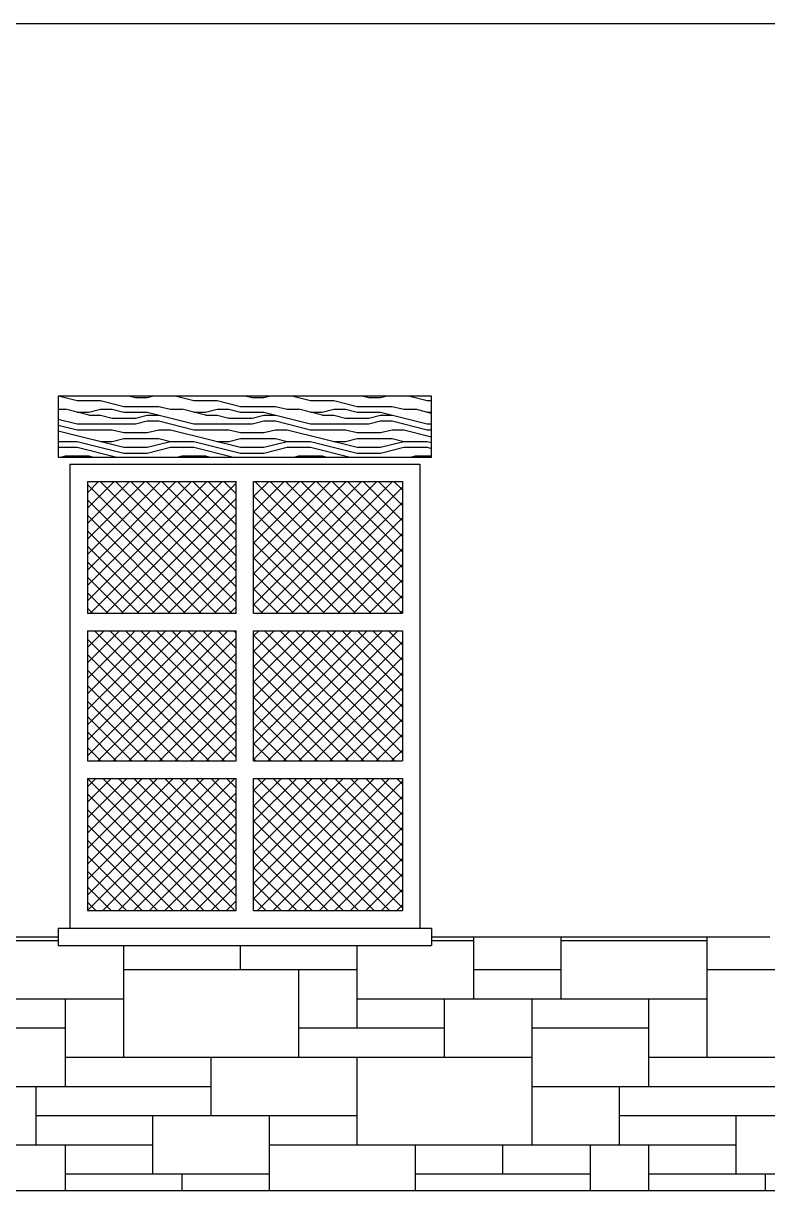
# Model space of a CAD drawing. Extents: x 33.7 to 63.4, y -76.7 to 11.5.
# Drawn here: x 40.747 to 43.299, y -1.21 to 2.79 of the extents above; entities that cross this region are included whole.
import ezdxf

# ---------------------------------------------------------------- set-up
doc = ezdxf.new("R2010")
doc.units = 0
doc.header["$LTSCALE"] = 0.375
doc.layers.get('0').update_dxf_attribs({"linetype": 'CONTINUOUS'})
for name, color, linetype in [('AUX', 7, 'CONTINUOUS'), ('MUROS', 3, 'CONTINUOUS'), ('TRAMAS', 252, 'CONTINUOUS')]:
    doc.layers.add(name, color=color, linetype=linetype)

# ---------------------------------------------------------------- blocks, each defined once
blk = doc.blocks.new('*X34')
at = {"color": 0}
for p, q in [((150.3078, 136.2541), (150.7173, 136.6635)), ((150.3078, 136.3071), (150.6643, 136.6635)), ((150.3078, 136.3601), (150.6112, 136.6635)), ((150.3078, 136.4132), (150.5582, 136.6635)), ((150.3078, 136.4662), (150.5052, 136.6635)), ((150.3078, 136.5192), (150.4521, 136.6635)), ((150.3078, 136.5723), (150.3991, 136.6635)), ((150.3078, 136.6253), (150.3461, 136.6635)), ((150.7495, 136.2121), (150.3078, 136.6538)), ((150.3189, 136.2121), (150.7703, 136.6635)), ((150.8025, 136.2121), (150.3511, 136.6635)), ((150.3719, 136.2121), (150.8178, 136.658)), ((150.8178, 136.2499), (150.4041, 136.6635)), ((150.8178, 136.3029), (150.4572, 136.6635)), ((150.8178, 136.3559), (150.5102, 136.6635)), ((150.8178, 136.409), (150.5632, 136.6635)), ((150.8178, 136.462), (150.6163, 136.6635)), ((150.8178, 136.515), (150.6693, 136.6635)), ((150.8178, 136.5681), (150.7223, 136.6635)), ((150.8178, 136.6211), (150.7754, 136.6635)), ((150.8778, 136.2407), (151.3006, 136.6635)), ((150.8778, 136.2937), (151.2476, 136.6635)), ((150.8778, 136.3468), (151.1946, 136.6635)), ((150.8778, 136.3998), (151.1415, 136.6635)), ((150.8778, 136.4528), (151.0885, 136.6635)), ((150.8778, 136.5059), (151.0355, 136.6635)), ((150.8778, 136.5589), (150.9824, 136.6635)), ((150.8778, 136.6119), (150.9294, 136.6635)), ((151.3328, 136.2121), (150.8814, 136.6635)), ((150.9023, 136.2121), (151.3537, 136.6635)), ((151.3859, 136.2121), (150.9345, 136.6635)), ((150.9553, 136.2121), (151.3878, 136.6446)), ((151.3878, 136.2632), (150.9875, 136.6635)), ((151.3878, 136.3163), (151.0405, 136.6635)), ((151.3878, 136.3693), (151.0936, 136.6635)), ((151.3878, 136.4223), (151.1466, 136.6635)), ((151.3878, 136.4754), (151.1996, 136.6635)), ((151.3878, 136.5284), (151.2527, 136.6635)), ((151.3878, 136.5814), (151.3057, 136.6635)), ((151.3878, 136.6345), (151.3587, 136.6635)), ((150.6964, 136.2121), (150.3078, 136.6008)), ((150.425, 136.2121), (150.8178, 136.605)), ((151.2798, 136.2121), (150.8778, 136.6141)), ((151.2268, 136.2121), (150.8778, 136.5611)), ((151.0083, 136.2121), (151.3878, 136.5916)), ((150.6434, 136.2121), (150.3078, 136.5477)), ((150.478, 136.2121), (150.8178, 136.5519)), ((151.0614, 136.2121), (151.3878, 136.5386)), ((150.5904, 136.2121), (150.3078, 136.4947)), ((150.531, 136.2121), (150.8178, 136.4989)), ((151.1737, 136.2121), (150.8778, 136.5081)), ((151.1144, 136.2121), (151.3878, 136.4855)), ((150.5373, 136.2121), (150.3078, 136.4417)), ((150.5841, 136.2121), (150.8178, 136.4459)), ((151.1207, 136.2121), (150.8778, 136.455)), ((151.0677, 136.2121), (150.8778, 136.402)), ((151.1674, 136.2121), (151.3878, 136.4325)), ((150.4843, 136.2121), (150.3078, 136.3886)), ((150.6371, 136.2121), (150.8178, 136.3928)), ((151.2205, 136.2121), (151.3878, 136.3795)), ((150.4313, 136.2121), (150.3078, 136.3356)), ((150.6901, 136.2121), (150.8178, 136.3398)), ((151.0146, 136.2121), (150.8778, 136.349)), ((151.2735, 136.2121), (151.3878, 136.3264)), ((150.3782, 136.2121), (150.3078, 136.2826)), ((150.7432, 136.2121), (150.8178, 136.2868)), ((150.9616, 136.2121), (150.8778, 136.2959)), ((150.9086, 136.2121), (150.8778, 136.2429)), ((151.3265, 136.2121), (151.3878, 136.2734)), ((150.3252, 136.2121), (150.3078, 136.2295)), ((150.7962, 136.2121), (150.8178, 136.2337)), ((151.3796, 136.2121), (151.3878, 136.2204)), ((150.3078, 135.7237), (150.7362, 136.1521)), ((150.3078, 135.7768), (150.6832, 136.1521)), ((150.3078, 135.8298), (150.6301, 136.1521)), ((150.3078, 135.8828), (150.5771, 136.1521)), ((150.3078, 135.9359), (150.5241, 136.1521)), ((150.3078, 135.9889), (150.471, 136.1521)), ((150.3078, 136.0419), (150.418, 136.1521)), ((150.3078, 136.095), (150.365, 136.1521)), ((150.3078, 136.148), (150.3119, 136.1521)), ((150.7251, 135.7061), (150.3078, 136.1235)), ((150.7782, 135.7061), (150.3322, 136.1521)), ((150.3433, 135.7061), (150.7892, 136.1521)), ((150.8178, 135.7195), (150.3852, 136.1521)), ((150.3963, 135.7061), (150.8178, 136.1277)), ((150.8178, 135.7726), (150.4382, 136.1521)), ((150.8178, 135.8256), (150.4913, 136.1521)), ((150.8178, 135.8786), (150.5443, 136.1521)), ((150.8178, 135.9317), (150.5973, 136.1521)), ((150.8178, 135.9847), (150.6504, 136.1521)), ((150.8178, 136.0377), (150.7034, 136.1521)), ((150.8178, 136.0908), (150.7564, 136.1521)), ((150.8178, 136.1438), (150.8095, 136.1521)), ((150.8778, 135.9755), (151.0544, 136.1521)), ((150.8778, 136.0286), (151.0014, 136.1521)), ((150.8778, 136.0816), (150.9483, 136.1521)), ((150.8778, 136.1346), (150.8953, 136.1521)), ((150.8778, 135.9225), (151.1074, 136.1521)), ((150.8778, 135.8695), (151.1605, 136.1521)), ((150.8778, 135.8164), (151.2135, 136.1521)), ((150.8778, 135.7634), (151.2665, 136.1521)), ((150.8778, 135.7104), (151.3196, 136.1521)), ((151.3085, 135.7061), (150.8778, 136.1368)), ((151.3615, 135.7061), (150.9155, 136.1521)), ((150.9266, 135.7061), (151.3726, 136.1521)), ((151.3878, 135.7329), (150.9686, 136.1521)), ((151.3878, 135.7859), (151.0216, 136.1521)), ((151.3878, 135.839), (151.0746, 136.1521)), ((151.3878, 135.892), (151.1277, 136.1521)), ((151.3878, 135.945), (151.1807, 136.1521)), ((151.3878, 135.9981), (151.2337, 136.1521)), ((151.3878, 136.0511), (151.2868, 136.1521)), ((151.3878, 136.1041), (151.3398, 136.1521)), ((151.2555, 135.7061), (150.8778, 136.0838)), ((150.9797, 135.7061), (151.3878, 136.1143)), ((150.6721, 135.7061), (150.3078, 136.0704)), ((150.4493, 135.7061), (150.8178, 136.0746)), ((151.0327, 135.7061), (151.3878, 136.0613)), ((150.6191, 135.7061), (150.3078, 136.0174)), ((150.5024, 135.7061), (150.8178, 136.0216)), ((151.2024, 135.7061), (150.8778, 136.0308)), ((151.0857, 135.7061), (151.3878, 136.0082)), ((150.566, 135.7061), (150.3078, 135.9644)), ((150.5554, 135.7061), (150.8178, 135.9686)), ((151.1494, 135.7061), (150.8778, 135.9777)), ((151.0964, 135.7061), (150.8778, 135.9247)), ((151.1387, 135.7061), (151.3878, 135.9552)), ((150.513, 135.7061), (150.3078, 135.9113)), ((150.6084, 135.7061), (150.8178, 135.9155)), ((151.1918, 135.7061), (151.3878, 135.9022)), ((150.46, 135.7061), (150.3078, 135.8583)), ((150.6615, 135.7061), (150.8178, 135.8625)), ((151.0433, 135.7061), (150.8778, 135.8717)), ((151.2448, 135.7061), (151.3878, 135.8491)), ((150.4069, 135.7061), (150.3078, 135.8053)), ((150.7145, 135.7061), (150.8178, 135.8095)), ((150.9903, 135.7061), (150.8778, 135.8186)), ((150.9373, 135.7061), (150.8778, 135.7656)), ((151.2978, 135.7061), (151.3878, 135.7961)), ((150.3539, 135.7061), (150.3078, 135.7522)), ((150.7675, 135.7061), (150.8178, 135.7564)), ((151.3509, 135.7061), (151.3878, 135.7431)), ((150.8842, 135.7061), (150.8778, 135.7126)), ((150.3078, 135.4055), (150.5484, 135.6461)), ((150.3078, 135.4586), (150.4954, 135.6461)), ((150.3078, 135.5116), (150.4424, 135.6461)), ((150.3078, 135.5646), (150.3893, 135.6461)), ((150.3078, 135.6177), (150.3363, 135.6461)), ((150.3078, 135.3525), (150.6015, 135.6461)), ((150.3078, 135.2995), (150.6545, 135.6461)), ((150.3078, 135.2464), (150.7075, 135.6461)), ((150.3078, 135.1934), (150.7606, 135.6461)), ((150.7604, 135.1935), (150.3078, 135.6461)), ((150.8135, 135.1935), (150.3609, 135.6461)), ((150.361, 135.1935), (150.8136, 135.6461)), ((150.8178, 135.2422), (150.4139, 135.6461)), ((150.8178, 135.2953), (150.4669, 135.6461)), ((150.8178, 135.3483), (150.52, 135.6461)), ((150.8178, 135.4013), (150.573, 135.6461)), ((150.8178, 135.4544), (150.626, 135.6461)), ((150.8178, 135.5074), (150.6791, 135.6461)), ((150.8178, 135.5604), (150.7321, 135.6461)), ((150.8178, 135.6135), (150.7851, 135.6461)), ((150.8778, 135.6043), (150.9197, 135.6461)), ((150.8778, 135.5513), (150.9727, 135.6461)), ((150.8778, 135.4982), (151.0257, 135.6461)), ((150.8778, 135.4452), (151.0787, 135.6461)), ((150.8778, 135.3922), (151.1318, 135.6461)), ((150.8778, 135.3391), (151.1848, 135.6461)), ((150.8778, 135.2861), (151.2378, 135.6461)), ((150.8778, 135.2331), (151.2909, 135.6461)), ((151.3438, 135.1935), (150.8912, 135.6461)), ((150.8913, 135.1935), (151.3439, 135.6461)), ((151.3878, 135.2026), (150.9442, 135.6461)), ((151.3878, 135.2556), (150.9973, 135.6461)), ((151.3878, 135.3086), (151.0503, 135.6461)), ((151.3878, 135.3617), (151.1033, 135.6461)), ((151.3878, 135.4147), (151.1564, 135.6461)), ((151.3878, 135.4677), (151.2094, 135.6461)), ((151.3878, 135.5208), (151.2624, 135.6461)), ((151.3878, 135.5738), (151.3155, 135.6461)), ((151.3878, 135.6268), (151.3685, 135.6461)), ((151.2908, 135.1935), (150.8778, 135.6065)), ((150.9443, 135.1935), (151.3878, 135.637)), ((150.7074, 135.1935), (150.3078, 135.5931)), ((150.414, 135.1935), (150.8178, 135.5973)), ((150.9974, 135.1935), (151.3878, 135.584)), ((150.6544, 135.1935), (150.3078, 135.5401)), ((150.467, 135.1935), (150.8178, 135.5443)), ((151.2377, 135.1935), (150.8778, 135.5535)), ((151.0504, 135.1935), (151.3878, 135.5309)), ((150.6013, 135.1935), (150.3078, 135.4871)), ((150.5201, 135.1935), (150.8178, 135.4913)), ((151.1847, 135.1935), (150.8778, 135.5004)), ((151.1317, 135.1935), (150.8778, 135.4474)), ((151.1034, 135.1935), (151.3878, 135.4779)), ((150.5483, 135.1935), (150.3078, 135.434)), ((150.5731, 135.1935), (150.8178, 135.4382)), ((151.1565, 135.1935), (151.3878, 135.4249)), ((150.4953, 135.1935), (150.3078, 135.381)), ((150.6261, 135.1935), (150.8178, 135.3852)), ((151.0786, 135.1935), (150.8778, 135.3944)), ((151.2095, 135.1935), (151.3878, 135.3719)), ((150.4422, 135.1935), (150.3078, 135.328)), ((150.6792, 135.1935), (150.8178, 135.3322)), ((151.0256, 135.1935), (150.8778, 135.3413)), ((150.9726, 135.1935), (150.8778, 135.2883)), ((151.2625, 135.1935), (151.3878, 135.3188)), ((150.3892, 135.1935), (150.3078, 135.2749)), ((150.7322, 135.1935), (150.8178, 135.2791)), ((151.3156, 135.1935), (151.3878, 135.2658)), ((150.3362, 135.1935), (150.3078, 135.2219)), ((150.7852, 135.1935), (150.8178, 135.2261)), ((150.9195, 135.1935), (150.8778, 135.2353)), ((151.3686, 135.1935), (151.3878, 135.2128))]:
    blk.add_line(p, q, dxfattribs=at)
blk = doc.blocks.new('*X41')
at = {"color": 0}
for p, q in [((155.7, 127.3), (155.9755, 127.3)), ((156.2, 126.9), (156.2, 127.2825)), ((156.6, 127.2), (156.6, 127.2825)), ((157, 127), (157, 127.2825)), ((157.2555, 127.3), (157.4, 127.3)), ((157.4, 127.1), (157.4, 127.3125)), ((157.7, 127.1), (157.7, 127.3125)), ((157.7, 127.3), (158.2, 127.3)), ((158.2, 126.9), (158.2, 127.3125)), ((156.2, 127.2), (157, 127.2)), ((156.8, 126.9), (156.8, 127.2)), ((157.4, 127.2), (157.7, 127.2)), ((158.2, 127.2), (159, 127.2)), ((155, 127.1), (156.2, 127.1)), ((156, 126.8), (156, 127.1)), ((157, 127.1), (158.2, 127.1)), ((157.3, 126.9), (157.3, 127.1)), ((157.6, 126.6), (157.6, 127.1)), ((158, 126.8), (158, 127.1)), ((155.6, 127), (156, 127)), ((156.8, 127), (157.3, 127)), ((157.6, 127), (158, 127)), ((156, 126.9), (157.6, 126.9)), ((156.5, 126.7), (156.5, 126.9)), ((157, 126.6), (157, 126.9)), ((158, 126.9), (159.6, 126.9)), ((155.6, 126.8), (156.5, 126.8)), ((155.9, 126.6), (155.9, 126.8)), ((157.6, 126.8), (158.5, 126.8)), ((157.9, 126.6), (157.9, 126.8)), ((155.9, 126.7), (157, 126.7)), ((156.3, 126.5), (156.3, 126.7)), ((156.7, 126.4425), (156.7, 126.7)), ((157.9, 126.7), (159, 126.7)), ((158.3, 126.5), (158.3, 126.7)), ((154.7, 126.6), (156.3, 126.6)), ((156, 126.4425), (156, 126.6)), ((156.7, 126.6), (158.3, 126.6)), ((157.2, 126.4425), (157.2, 126.6)), ((157.5, 126.5), (157.5, 126.6)), ((157.8, 126.4425), (157.8, 126.6)), ((158, 126.4425), (158, 126.6)), ((156, 126.5), (156.7, 126.5)), ((156.4, 126.4425), (156.4, 126.5)), ((157.2, 126.5), (157.8, 126.5)), ((158, 126.5), (158.7, 126.5)), ((158.4, 126.4425), (158.4, 126.5))]:
    blk.add_line(p, q, dxfattribs=at)
blk = doc.blocks.new('*X45')
at = {"color": 0}
for p, q in [((155.981, 129.1648), (156.0399, 129.15)), ((156.2209, 129.1648), (156.2399, 129.16)), ((156.28, 129.16), (156.2991, 129.1648)), ((156.381, 129.1648), (156.4399, 129.15)), ((156.6209, 129.1648), (156.6399, 129.16)), ((156.68, 129.16), (156.6991, 129.1648)), ((156.781, 129.1648), (156.8399, 129.15)), ((157.0209, 129.1648), (157.0399, 129.16)), ((157.08, 129.16), (157.0991, 129.1648)), ((157.181, 129.1648), (157.2399, 129.15)), ((156.04, 129.15), (156.12, 129.15)), ((156.12, 129.15), (156.1999, 129.13)), ((156.2, 129.13), (156.32, 129.13)), ((156.24, 129.16), (156.28, 129.16)), ((156.32, 129.13), (156.36, 129.12)), ((156.44, 129.15), (156.52, 129.15)), ((156.52, 129.15), (156.5999, 129.13)), ((156.6, 129.13), (156.72, 129.13)), ((156.64, 129.16), (156.68, 129.16)), ((156.72, 129.13), (156.76, 129.12)), ((156.84, 129.15), (156.92, 129.15)), ((156.92, 129.15), (156.9999, 129.13)), ((157, 129.13), (157.12, 129.13)), ((157.04, 129.16), (157.08, 129.16)), ((157.12, 129.13), (157.16, 129.12)), ((157.24, 129.15), (157.2555, 129.15)), ((155.9755, 129.12), (156, 129.12)), ((155.9755, 129.0861), (156.0399, 129.07)), ((156.08, 129.1), (156.0001, 129.12)), ((156.04, 129.11), (156.08, 129.11)), ((156.08, 129.11), (156.12, 129.12)), ((156.08, 129.1), (156.12, 129.1)), ((156.12, 129.12), (156.16, 129.12)), ((156.12, 129.1), (156.16, 129.09)), ((156.16, 129.12), (156.2, 129.11)), ((156.16, 129.09), (156.24, 129.09)), ((156.2, 129.11), (156.28, 129.11)), ((156.24, 129.09), (156.28, 129.1)), ((156.28, 129.11), (156.4399, 129.07)), ((156.28, 129.1), (156.32, 129.1)), ((156.36, 129.12), (156.4, 129.12)), ((156.48, 129.1), (156.4001, 129.12)), ((156.44, 129.11), (156.48, 129.11)), ((156.48, 129.11), (156.52, 129.12)), ((156.48, 129.1), (156.52, 129.1)), ((156.52, 129.12), (156.56, 129.12)), ((156.52, 129.1), (156.56, 129.09)), ((156.56, 129.12), (156.6, 129.11)), ((156.56, 129.09), (156.64, 129.09)), ((156.6, 129.11), (156.68, 129.11)), ((156.64, 129.09), (156.68, 129.1)), ((156.68, 129.11), (156.8399, 129.07)), ((156.68, 129.1), (156.72, 129.1)), ((156.76, 129.12), (156.8, 129.12)), ((156.88, 129.1), (156.8001, 129.12)), ((156.84, 129.11), (156.88, 129.11)), ((156.88, 129.11), (156.92, 129.12)), ((156.88, 129.1), (156.92, 129.1)), ((156.92, 129.12), (156.96, 129.12)), ((156.92, 129.1), (156.96, 129.09)), ((156.96, 129.12), (157, 129.11)), ((156.96, 129.09), (157.04, 129.09)), ((157, 129.11), (157.08, 129.11)), ((157.04, 129.09), (157.08, 129.1)), ((157.08, 129.11), (157.2399, 129.07)), ((157.08, 129.1), (157.12, 129.1)), ((157.16, 129.12), (157.2, 129.12)), ((157.2555, 129.1061), (157.2001, 129.12)), ((157.24, 129.11), (157.2555, 129.11)), ((155.9755, 129.0661), (156.0399, 129.05)), ((155.9755, 129.0461), (156.1998, 128.99)), ((156.04, 129.07), (156.24, 129.07)), ((156.04, 129.05), (156.16, 129.05)), ((156.16, 129.05), (156.2, 129.04)), ((156.16, 129.05), (156.2, 129.04)), ((156.24, 129.07), (156.28, 129.08)), ((156.28, 129.08), (156.32, 129.08)), ((156.28, 129.04), (156.32, 129.05)), ((156.32, 129.08), (156.4399, 129.05)), ((156.32, 129.05), (156.36, 129.05)), ((156.36, 129.05), (156.5998, 128.99)), ((156.44, 129.07), (156.64, 129.07)), ((156.44, 129.05), (156.56, 129.05)), ((156.56, 129.05), (156.6, 129.04)), ((156.56, 129.05), (156.6, 129.04)), ((156.64, 129.07), (156.68, 129.08)), ((156.68, 129.08), (156.72, 129.08)), ((156.68, 129.04), (156.72, 129.05)), ((156.72, 129.08), (156.8399, 129.05)), ((156.72, 129.05), (156.76, 129.05)), ((156.76, 129.05), (156.9998, 128.99)), ((156.84, 129.07), (157.04, 129.07)), ((156.84, 129.05), (156.96, 129.05)), ((156.96, 129.05), (157, 129.04)), ((156.96, 129.05), (157, 129.04)), ((157.04, 129.07), (157.08, 129.08)), ((157.08, 129.08), (157.12, 129.08)), ((157.08, 129.04), (157.12, 129.05)), ((157.12, 129.08), (157.2399, 129.05)), ((157.12, 129.05), (157.16, 129.05)), ((157.16, 129.05), (157.2555, 129.0261)), ((157.24, 129.07), (157.2555, 129.07)), ((157.24, 129.05), (157.2555, 129.05)), ((155.9755, 129.01), (156.04, 129.01)), ((156.04, 129.01), (156.1999, 128.97)), ((156.12, 129.01), (156.16, 129.01)), ((156.16, 129.01), (156.2, 129.02)), ((156.2, 129.04), (156.28, 129.04)), ((156.2, 129.02), (156.32, 129.02)), ((156.28, 128.99), (156.3599, 129.01)), ((156.32, 129.02), (156.36, 129.01)), ((156.36, 129.01), (156.44, 129.01)), ((156.44, 129.01), (156.5999, 128.97)), ((156.52, 129.01), (156.56, 129.01)), ((156.56, 129.01), (156.6, 129.02)), ((156.6, 129.04), (156.68, 129.04)), ((156.6, 129.02), (156.72, 129.02)), ((156.68, 128.99), (156.7599, 129.01)), ((156.72, 129.02), (156.76, 129.01)), ((156.76, 129.01), (156.84, 129.01)), ((156.84, 129.01), (156.9999, 128.97)), ((156.92, 129.01), (156.96, 129.01)), ((156.96, 129.01), (157, 129.02)), ((157, 129.04), (157.08, 129.04)), ((157, 129.02), (157.12, 129.02)), ((157.08, 128.99), (157.1599, 129.01)), ((157.12, 129.02), (157.16, 129.01)), ((157.16, 129.01), (157.24, 129.01)), ((157.24, 129.01), (157.2555, 129.0061)), ((155.9755, 128.99), (156.04, 128.99)), ((156.04, 128.99), (156.1766, 128.9559)), ((156.2, 128.99), (156.28, 128.99)), ((156.2, 128.97), (156.28, 128.97)), ((156.28, 128.97), (156.3599, 128.99)), ((156.36, 128.99), (156.44, 128.99)), ((156.44, 128.99), (156.5766, 128.9559)), ((156.6, 128.99), (156.68, 128.99)), ((156.6, 128.97), (156.68, 128.97)), ((156.68, 128.97), (156.7599, 128.99)), ((156.76, 128.99), (156.84, 128.99)), ((156.84, 128.99), (156.9766, 128.9559)), ((157, 128.99), (157.08, 128.99)), ((157, 128.97), (157.08, 128.97)), ((157.08, 128.97), (157.1599, 128.99)), ((157.16, 128.99), (157.24, 128.99)), ((157.24, 128.99), (157.2555, 128.9861)), ((155.9834, 128.9559), (155.9999, 128.96)), ((156, 128.96), (156.08, 128.96)), ((156.08, 128.96), (156.0966, 128.9559)), ((156.3834, 128.9559), (156.3999, 128.96)), ((156.4, 128.96), (156.48, 128.96)), ((156.48, 128.96), (156.4966, 128.9559)), ((156.7834, 128.9559), (156.7999, 128.96)), ((156.8, 128.96), (156.88, 128.96)), ((156.88, 128.96), (156.8966, 128.9559)), ((157.1834, 128.9559), (157.1999, 128.96)), ((157.2, 128.96), (157.2555, 128.96))]:
    blk.add_line(p, q, dxfattribs=at)

msp = doc.modelspace()

# ---------------------------------------------------------------- linework, layer by layer
at = {"layer": 'AUX'}
for p, q in [((40.9667, 1.2195), (40.9667, 0.7681)), ((40.9667, 1.2195), (41.4767, 1.2195)), ((41.4767, 0.7681), (41.4767, 1.2195)), ((41.5367, 0.7681), (41.5367, 1.2195)), ((41.5367, 1.2195), (42.0467, 1.2195)), ((42.0467, 1.2195), (42.0467, 0.7681)), ((40.9667, 0.7681), (41.4767, 0.7681)), ((41.5367, 0.7681), (42.0467, 0.7681)), ((40.9667, 0.7081), (40.9667, 0.2621)), ((40.9667, 0.7081), (41.4767, 0.7081)), ((41.4767, 0.2621), (41.4767, 0.7081)), ((41.5367, 0.2621), (41.5367, 0.7081)), ((41.5367, 0.7081), (42.0467, 0.7081)), ((42.0467, 0.7081), (42.0467, 0.2621)), ((40.9667, 0.2621), (41.4767, 0.2621)), ((41.5367, 0.2621), (42.0467, 0.2621)), ((40.9667, 0.2021), (40.9667, -0.2505)), ((40.9667, 0.2021), (41.4767, 0.2021)), ((41.4767, -0.2505), (41.4767, 0.2021)), ((41.5367, -0.2505), (41.5367, 0.2021)), ((41.5367, 0.2021), (42.0467, 0.2021)), ((42.0467, 0.2021), (42.0467, -0.2505)), ((40.9667, -0.2505), (41.4767, -0.2505)), ((41.5367, -0.2505), (42.0467, -0.2505))]:
    msp.add_line(p, q, dxfattribs=at)
at = {"layer": 'MUROS'}
for p, q in [((34.8129, 2.7895), (56.9789, 2.7895)), ((40.9067, 1.2795), (40.9067, -0.3105)), ((40.9067, 1.2795), (42.1067, 1.2795)), ((42.1067, 1.2795), (42.1067, -0.3105)), ((40.8667, -0.3105), (40.8667, -0.3705)), ((40.8667, -0.3105), (42.1467, -0.3105)), ((42.1467, -0.3105), (42.1467, -0.3705)), ((40.8667, -0.3705), (42.1467, -0.3705)), ((34.8129, -1.2105), (56.9789, -1.2105))]:
    msp.add_line(p, q, dxfattribs=at)
at = {"layer": 'MUROS', "color": 44}
msp.add_lwpolyline([(40.8667, 1.5118), (40.8667, 1.3029), (42.1467, 1.3029), (42.1467, 1.5118)], close=True, dxfattribs=at)
at = {"layer": 'TRAMAS'}
for p, q in [((39.5967, -0.3405), (40.8667, -0.3405)), ((42.1467, -0.3405), (43.3067, -0.3405))]:
    msp.add_line(p, q, dxfattribs=at)

# ---------------------------------------------------------------- block references
at = {"layer": 'TRAMAS', "color": 44}
msp.add_blockref('*X45', (-115.1087, -127.653), dxfattribs=at)
at = {"layer": 'TRAMAS'}
for name, p in [('*X34', (-109.3411, -135.444)), ('*X41', (-115.1087, -127.653))]:
    msp.add_blockref(name, p, dxfattribs=at)

doc.saveas('drawing.dxf')
